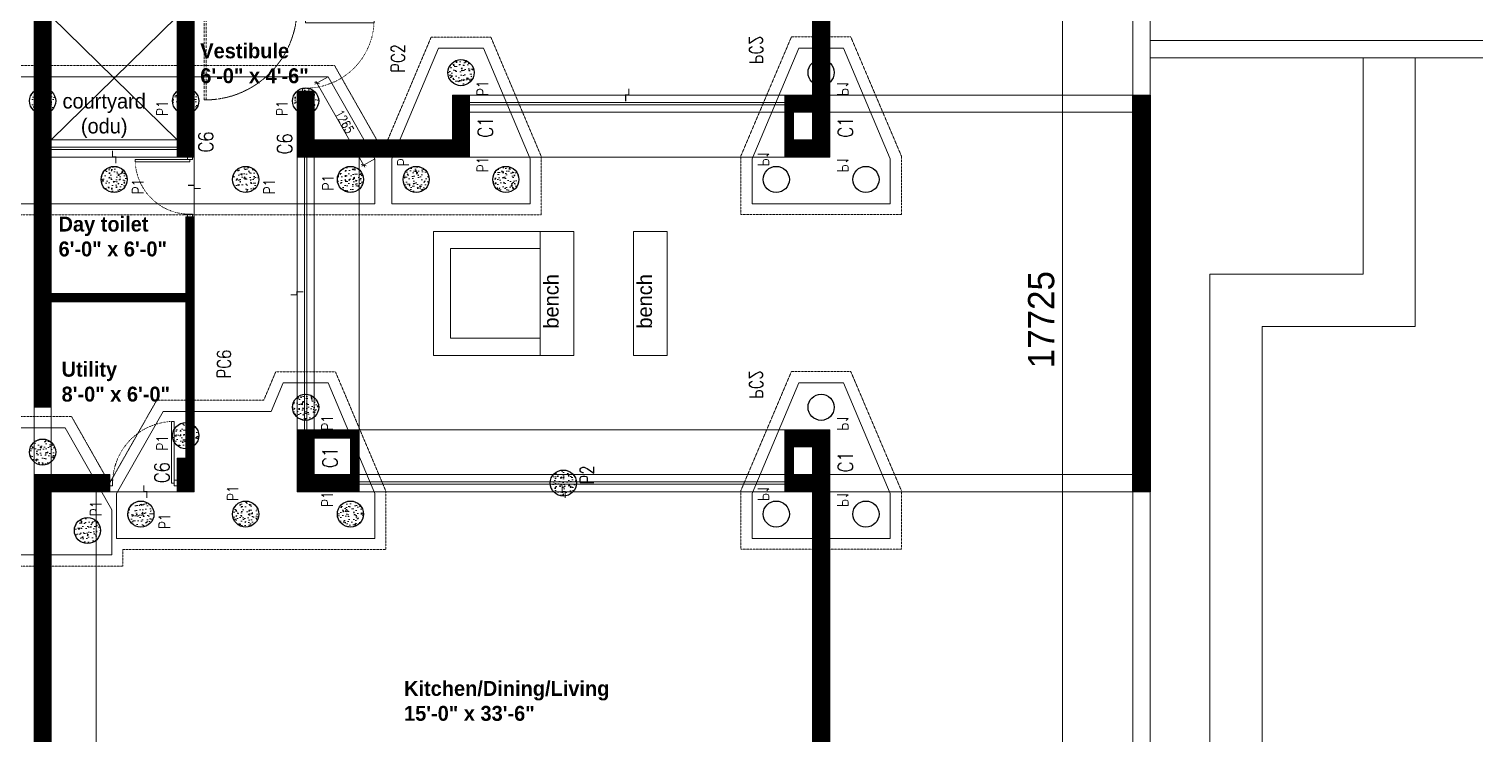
# Model space of a CAD drawing. Header units: metres. Extents: x 5205117 to 5948571, y 646915 to 1143748.
# Drawn here: x 5366432 to 5385789, y 844301 to 853740 of the extents above; entities that cross this region are included whole.
import ezdxf

# ---------------------------------------------------------------- set-up
doc = ezdxf.new("R2010")
doc.units = ezdxf.units.M
doc.header["$MEASUREMENT"] = 0
doc.header["$PDMODE"] = 35
doc.header["$PDSIZE"] = 10
for name, pattern in [('DASHED', [0.75, 0.5, -0.25]), ('DOT', [0.25, 0, -0.25]), ('DOT2', [0.125, 0, -0.125]), ('HIDDEN', [0.375, 0.25, -0.125])]:
    doc.linetypes.add(name, pattern=pattern)
doc.layers.get('0').update_dxf_attribs({"color": 1, "linetype": 'DASHED', "lineweight": 30})
for name, color, linetype, lineweight in [('A-Door', 3, 'Continuous', 15), ('A-Elevation 1', 4, 'Continuous', 13), ('A-Elevation 2', 163, 'Continuous', 9), ('A-Floor drop', 7, 'Continuous', 5), ('CAR', 251, 'Continuous', 0), ('plot 5', 7, 'Continuous', 30), ('road', 7, 'Continuous', 9), ('road ht', 8, 'Continuous', 5), ('S-C-0-UP TO F.F', 6, 'Continuous', 20), ('S-FOUND-EXCAVATION', 253, 'HIDDEN', 0), ('S-FOUND-FOOTING', 7, 'Continuous', 15), ('S-PILE', 96, 'Continuous', 30), ('S-TEXT', 7, 'Continuous', 0), ('S-TEXT COL.', 1, 'Continuous', 0), ('S-TEXT PILE', 7, 'Continuous', 0), ('WALL HATCH', 252, 'Continuous', 0)]:
    doc.layers.add(name, color=color, linetype=linetype, lineweight=lineweight)
doc.layers.add('A-GF', color=8, linetype='Continuous', lineweight=0, transparency=0.5)
doc.styles.add('C-ROOM', font='arial.ttf')
doc.styles.add('CENTURY GOTHIC', font='GOTHIC.TTF')
doc.styles.add('SETU 1', font='romans.shx', dxfattribs={"width": 0.8})
doc.styles.get("Standard").update_dxf_attribs({"font": 'GOTHIC.TTF'})
doc.dimstyles.new('A-DIM 100', dxfattribs={"dimscale": 100, "dimtxt": 2.5, "dimasz": 1.5, "dimexe": 1, "dimexo": 1, "dimgap": 0.5, "dimtad": 1, "dimdec": 0, "dimrnd": 5, "dimzin": 3, "dimdsep": 46, "dimtxsty": 'C-ROOM', "dimblk1": 'ARCHTICK', "dimblk2": 'ARCHTICK', "dimsah": 1, "dimcen": 1.5, "dimdle": 1, "dimclrd": 256, "dimclre": 256, "dimclrt": 256, "dimadec": 0, "dimazin": 0, "dimtfac": 0.6, "dimtdec": 0, "dimtofl": 0, "dimtmove": 1, "dimatfit": 3, "dimfxl": 1, "dimtolj": 1, "dimtzin": 0, "dimlwd": -1, "dimlwe": -1, "dimarcsym": 0})
doc.dimstyles.get("Standard").update_dxf_attribs({"dimtxt": 2, "dimasz": 1, "dimexe": 0, "dimexo": 0, "dimgap": 0.1, "dimtad": 1, "dimdsep": 46, "dimtxsty": 'Standard', "dimblk": 'OBLIQUE', "dimcen": 0.1, "dimclrd": 256, "dimclre": 256, "dimclrt": 256, "dimadec": 0, "dimazin": 0, "dimtfac": 1, "dimtofl": 0, "dimtmove": 1, "dimatfit": 2, "dimldrblk": 'OPEN90', "dimfxl": 1, "dimtolj": 1, "dimtzin": 0, "dimlwd": -1, "dimlwe": -1, "dimarcsym": 0})

# ---------------------------------------------------------------- blocks, each defined once
blk = doc.blocks.new('sg2')
at = {"layer": 'A-Elevation 1', "ltscale": 5}
blk.add_lwpolyline([(-1956845.727867466, -986688.873917317), (-1989245.727867435, -986688.873917317), (-1989245.727867435, -986918.8739173171), (-1971385.727867467, -986918.8739173171), (-1971385.727867466, -996568.8739173227), (-1970175.727867466, -996568.8739173245), (-1970175.727867467, -990468.8739177437), (-1962425.727867466, -990468.8739177437), (-1962425.727867466, -995358.8739173284), (-1968375.727867466, -995358.8739173246), (-1968375.727867466, -996568.8739173245), (-1961215.727867466, -996568.8739173302), (-1961215.727867466, -986918.8739173171), (-1956615.727867466, -986918.8739173171)], dxfattribs=at)
blk.add_lwpolyline([(-1970405.727867467, -990238.8739177437), (-1962195.727867467, -990238.8739177437), (-1962195.727867467, -995588.8739173282), (-1968145.727867466, -995588.8739173246), (-1968145.727867466, -996338.8739173247), (-1961445.727867466, -996338.8739173282), (-1961445.727867466, -986918.8739173171), (-1971155.727867467, -986918.8739173171), (-1971155.727867466, -996338.8739173225), (-1970405.727867466, -996338.8739173225)], close=True, dxfattribs=at)
at = {"layer": 'A-Elevation 2', "ltscale": 5, "flags": 128}
for points in [[(-1971385.727867466, -990468.8739177418), (-1974985.727867467, -990468.8739177418), (-1974985.727867467, -988418.873917317), (-1980885.727867467, -988418.873917317), (-1980885.727867467, -990468.8739177418), (-1989245.727867435, -990468.8739177437), (-1989245.727867435, -986918.8739173171)], [(-1971385.727867466, -989768.8739177436), (-1974285.727867467, -989768.8739177436), (-1974285.727867467, -987718.873917317), (-1981585.727867467, -987718.873917317), (-1981585.727867467, -989768.8739177436), (-1988545.727867435, -989768.8739177436), (-1988545.727867435, -986918.8739173171)]]:
    blk.add_lwpolyline(points, dxfattribs=at)
blk = doc.blocks.new('_Oblique')
at = {"color": 0, "linetype": 'ByBlock', "lineweight": -2}
blk.add_line((-0.5, -0.5), (0.5, 0.5), dxfattribs=at)
blk = doc.blocks.new('*D192')
at = {"layer": 'Defpoints', "color": 0, "ltscale": 5, "transparency": 16777216}
for p in [(5380267.246395763, 858710.5877386782), (5380267.246395773, 858710.5877386782), (5380267.246395763, 840985.5850750664)]:
    blk.add_point(p, dxfattribs=at)
at = {"layer": 'road ht', "linetype": 'DOT2', "ltscale": 5, "transparency": 16777216}
for p, q in [((5380267.246395763, 858710.5877386782), (5380267.246395773, 858710.5877386782)), ((5380267.246395763, 840985.5850750664), (5380267.246395773, 840985.5850750664))]:
    blk.add_line(p, q, dxfattribs=at)
at = {"layer": 'road ht', "color": 1, "ltscale": 5, "transparency": 16777216}
blk.add_line((5380267.246395773, 840985.5850750664), (5380267.246395773, 858710.5877386782), dxfattribs=at)
at = {"layer": 'road ht', "color": 1, "ltscale": 5, "transparency": 16777216, "xscale": 250, "yscale": 250, "zscale": 250}
for p, rotation in [((5380267.246395773, 858710.5877386782), 90), ((5380267.246395773, 840985.5850750664), 270)]:
    blk.add_blockref('_Oblique', p, dxfattribs=dict(at, rotation=rotation))
at = {"layer": 'road ht', "color": 1, "ltscale": 5, "transparency": 16777216, "insert": (5379983.442860761, 849848.0864068707), "char_height": 350, "attachment_point": 5, "rotation": 90}
blk.add_mtext('\\A1;17725', dxfattribs=at)
blk = doc.blocks.new('_Open90')
at = {"color": 0, "linetype": 'ByBlock', "lineweight": -2}
for p, q in [((0, 0), (-1, 0)), ((-0.5, 0.5), (0, 0)), ((0, 0), (-0.5, -0.5))]:
    blk.add_line(p, q, dxfattribs=at)
blk = doc.blocks.new('P2')
at = {"layer": 'S-PILE', "lineweight": 0}
h = blk.add_hatch(dxfattribs=at)
h.set_pattern_fill('AR-CONC', color=256, scale=20)
h.set_pattern_definition([(50, (0, 0), (143.4520365201507, -12.55042699651902), [15, -165]), (355, (0, 0), (-27.7502667226, 150.4384267400024), [12, -132]), (100.45144446, (11.9543362, -1.0458688), (115.7017693454224, 137.8879981937259), [12.74803839999999, -140.2284223999999]), (46.1842, (0, 40), (213.4482661343145, -33.10385615861531), [22.5, -247.5]), (96.63563549000003, (17.787349, 37.2413386), (186.9323891348456, 194.8237201549101), [19.1220684, -210.3427519999999]), (351.18416399, (0, 40), (186.9323890109546, 194.823720053998), [18, -198.0000002]), (21, (20, 30), (119.3814104236923, -80.52377813306776), [15, -165]), (326, (20, 30), (48.66306638431634, 145.0300090093706), [12, -132]), (71.45144474, (29.94845080000001, 23.2896852), (168.0444753459942, 64.50623056127077), [12.748038, -140.2284224]), (37.5, (0, 0), (2.431971063458133, 66.5787707662623), [0, -130.4, 0, -134, 0, -132.5]), (7.499999999999999, (0, 0), (52.61390748842972, 78.88234237647205), [0, -76.39999999999999, 0, -127.4, 0, -50.5]), (327.5, (-44.59999999999999, 0), (106.7644872344818, -4.510974346875951), [0, -50, 0, -156, 0, -207]), (317.5, (-64.6, 0), (116.6372338684772, 20.02099646646354), [0, -65, 0, -103.6, 0, -147])])
edge = h.paths.add_edge_path()
edge.add_arc((0, 0), 175, 0, 360)
at = {"layer": 'S-PILE'}
blk.add_circle((0, 0), 175, dxfattribs=at)
blk = doc.blocks.new('A$C7c08563d')
at = {"layer": 'S-FOUND-EXCAVATION'}
blk.add_lwpolyline([(396.4351890394464, 1194.642301967367), (1075.000013267621, -402.8902843333781), (1075.000013267621, -1185.494124603923), (-1074.999986732378, -1185.494124603923), (-1074.999986732378, -402.8902856479398), (-396.4351908704266, 1194.642301967367)], close=True, dxfattribs=at)
at = {"layer": 'S-FOUND-FOOTING', "color": 202}
blk.add_lwpolyline([(299.9999999976717, 1040), (925.0000132936984, -440.1363782761618), (925.0000132936984, -1040.136426571291), (-924.9999867063015, -1040.136426571291), (-924.9999867063015, -440.1363782761618), (-300.0000000018626, 1040), (299.9999999976717, 1040)], dxfattribs=at)
at = {"layer": 'S-PILE', "xscale": -1}
for p in [(-1.8626451e-09, 715), (-599.9999948553741, -715), (600.0000051446258, -714.9999999995343)]:
    blk.add_blockref('P2', p, dxfattribs=at)
at = {"layer": 'S-TEXT COL.', "color": 7, "style": 'SETU 1', "width": 0.8}
blk.add_text('PC2', height=180, rotation=90, dxfattribs=at).set_placement((959.1357152175005, 825.221897860467))
at = {"layer": 'S-TEXT PILE', "style": 'SETU 1', "width": 0.8}
for p in [(-213.8690030621092, 399.5815817179773), (848.247587381431, -541.0129828012231), (-213.8690030621092, -620.345614048816)]:
    blk.add_text('P1', height=150, rotation=90, dxfattribs=at).set_placement(p)
blk = doc.blocks.new('*D140')
at = {"layer": 'Defpoints', "color": 0, "transparency": 16777216}
for p in [(4261495.381248605, 947655.6223629648), (4262120.381243458, 946555.6223629651), (4261972.196218252, 946471.4263266094)]:
    blk.add_point(p, dxfattribs=at)
at = {"layer": 'S-TEXT', "color": 9, "transparency": 16777216}
for p, q in [((4261495.381248605, 947655.6223629648), (4261321.112526625, 947556.6060444732)), ((4262120.381243458, 946555.6223629651), (4261946.112521478, 946456.6060444731))]:
    blk.add_line(p, q, dxfattribs=at)
at = {"layer": 'S-TEXT', "transparency": 16777216}
blk.add_line((4261332.375941263, 947597.5100233835), (4261987.016500389, 946445.3426298351), dxfattribs=at)
at = {"layer": 'S-TEXT', "transparency": 16777216, "xscale": 50, "yscale": 50, "zscale": 50}
for p, rotation in [((4261347.196223399, 947571.4263266093), 119.6044505433595), ((4261972.196218252, 946471.4263266094), 299.6044505433595)]:
    blk.add_blockref('_Oblique', p, dxfattribs=dict(at, rotation=rotation))
at = {"layer": 'S-TEXT', "color": 0, "lineweight": 0, "transparency": 16777216, "insert": (4261716.210897169, 947053.5369379033), "char_height": 120, "attachment_point": 5, "rotation": 299.6044505433595, "style": 'SETU 1'}
blk.add_mtext('\\A1;1265', dxfattribs=at)
blk = doc.blocks.new('main door')
at = {"layer": 'A-GF', "ltscale": 100}
blk.add_lwpolyline([(-1857.999999999767, -20), (218, -20), (218, 20), (-1857.999999999767, 20)], close=True, dxfattribs=at)
at = {"layer": 'A-GF', "linetype": 'DASHED', "ltscale": 100}
blk.add_lwpolyline([(20, -1857.999999999767), (20, 218), (-20, 218), (-20, -1857.999999999767)], close=True, dxfattribs=at)
at = {"layer": 'A-GF', "ltscale": 100}
blk.add_circle((0, 0), 9, dxfattribs=at)
at = {"layer": 'A-GF', "linetype": 'DASHED', "ltscale": 100}
blk.add_arc((0, 0), 218.5154456783318, 3.936166112277915, 86.06383388961461, dxfattribs=at)
at = {"layer": 'A-GF', "linetype": 'DASHED'}
blk.add_arc((0, 2.91038e-11), 1858.107639508308, 180.6167230009314, 269.3832769974191, dxfattribs=at)
blk = doc.blocks.new('A$Cee6da9fb')
at = {"layer": 'A-Door', "ltscale": 10}
for p, q in [((-51.04166666665697, 1122.916666666395), (-102.0833333333139, 1122.916666666395)), ((-102.0833333333139, 1122.916666666395), (-102.0833333333139, 0)), ((-51.04166666665697, 0), (-51.04166666665697, 1122.916666666395)), ((-1224.99999999968, -51.04166666656965), (-1224.99999999968, 51.04166666662786)), ((-1224.99999999968, 51.04166666662786), (-1173.958333333023, 51.04166666662786)), ((-1173.958333333023, 51.04166666662786), (-1173.958333333023, -51.04166666656965)), ((-102.0833333333139, 0), (-51.04166666665697, 0)), ((0, 51.04166666662786), (-51.04166666665697, 51.04166666662786)), ((-51.04166666665697, 51.04166666662786), (-51.04166666665697, -51.04166666656965)), ((0, -51.04166666656965), (0, 51.04166666662786)), ((-1173.958333333023, -51.04166666656965), (-1224.99999999968, -51.04166666656965)), ((-51.04166666665697, -51.04166666656965), (0, -51.04166666656965))]:
    blk.add_line(p, q, dxfattribs=at)
at = {"layer": 'A-Door', "linetype": 'DOT', "ltscale": 2}
blk.add_ellipse((-51.04166666665697, 0), major_axis=(-794.0219897071947, 794.0219897071947), ratio=0.9999999999999923, start_param=-0.785398163397452, end_param=0.7853981633974523, dxfattribs=at)
blk = doc.blocks.new('drop')
at = {"layer": 'A-Floor drop', "ltscale": 3, "const_width": 0.01875}
blk.add_lwpolyline([(-0.1124999999983629, 0.0281249999995907), (0, 0.0281249999995907), (0, -0.0281249999995907), (0.1125000000010914, -0.0281249999995907)], dxfattribs=at)
blk = doc.blocks.new('ghgd')
at = {"layer": 'CAR', "ltscale": 10, "transparency": 33554559}
h = blk.add_hatch(dxfattribs=at)
h.set_pattern_fill('ANSI31', color=256, scale=100, angle=180)
h.set_pattern_definition([(225, (2960271.305681674, -188940.8567231777), (8.83883476483184, -8.838834764831851), [])])
h.paths.add_polyline_path([(5366730.711225001, 848675.5877385256), (5366730.711225001, 850085.5877386447), (5368530.711225002, 850085.5877386447), (5368530.711225002, 847995.5877385256), (5368415.711225955, 847995.5877385256), (5368415.711225955, 847545.5877385256), (5368645.711225001, 847545.5877385256), (5368645.711225001, 851225.5877386449), (5368530.711225002, 851225.5877386449), (5368530.711225002, 850200.5877386448), (5366730.711225001, 850200.5877386448), (5366730.711225001, 853905.5877385257), (5368415.711225955, 853905.5877385257), (5368415.711225955, 852025.5877385256), (5368645.711225001, 852025.5877385256), (5368645.711225001, 854135.5877385255), (5366500.711225954, 854135.5877385255), (5366500.711225954, 848675.5877385256)])
h.paths.add_polyline_path([(5366500.711225954, 842028.0877386449), (5366500.711225954, 847775.5877385256), (5367515.711225002, 847775.5877385256), (5367515.711225002, 847545.5877385256), (5366730.711225001, 847545.5877385256), (5366730.711225001, 842970.5877386448), (5367515.711225002, 842970.5877386448), (5367515.711225002, 842740.5877385256), (5366730.711225001, 842740.5877385256), (5366730.711225001, 841215.5877386448), (5368415.711225955, 841215.5877386448), (5368415.711225955, 842970.5877386448), (5368645.711225001, 842970.5877386448), (5368645.711225001, 840985.5877385256), (5366500.711225954, 840985.5877385256), (5366500.711225954, 841928.0877385256), (5366600.711225, 841928.0877385256), (5366600.711225, 842028.0877386449)])
h.paths.add_polyline_path([(5376665.711225955, 852625.5877385256), (5376920.711225955, 852625.5877385256), (5376920.711225955, 852255.5877385256), (5376665.711225955, 852255.5877385256)], flags=16)
h.paths.add_polyline_path([(5376920.711225955, 852855.5877386448), (5376920.711225955, 856505.5877385256), (5376550.711225, 856505.5877385256), (5376550.711225, 858710.5877386449), (5377150.708561389, 858709.8687417624), (5377150.711225001, 852025.5877385256), (5376550.711225, 852025.5877385256), (5376550.711225, 852855.5877386448)])
h.paths.add_polyline_path([(5376920.711225955, 856735.5877385256), (5376665.711225955, 856735.5877385256), (5376665.711225955, 858480.5877386449), (5376920.711225955, 858480.5877386449)], flags=16)
h.paths.add_polyline_path([(5370250.711225954, 854020.5877385256), (5370250.711225954, 860420.5877385256), (5372100.711225001, 860420.5877385256), (5372100.711225001, 853905.5877385257), (5372330.711225955, 853905.5877385257), (5372330.711225955, 860650.5877385256), (5370020.711225001, 860650.5877385256), (5370020.711225001, 853905.5877385257), (5371300.711225001, 853905.5877385257), (5371300.711225001, 854020.5877385256)])
h.paths.add_polyline_path([(5370020.711225001, 852905.5877385257), (5370250.711225954, 852905.5877385257), (5370250.711225954, 852255.5877385256), (5372100.711225001, 852255.5877385256), (5372100.711225001, 852855.5877386448), (5372330.711225955, 852855.5877386448), (5372330.711225955, 852025.5877385256), (5370020.711225001, 852025.5877385256)])
h.paths.add_polyline_path([(5370735.711225001, 848260.5877385257), (5370735.711225001, 847775.5877385256), (5370250.711225954, 847775.5877385256), (5370250.711225954, 848260.5877385257)], flags=16)
h.paths.add_polyline_path([(5370850.711225001, 848375.5877385256), (5370850.711225001, 847545.5877385256), (5370020.711225001, 847545.5877385256), (5370020.711225001, 848375.5877385256)])
h.paths.add_polyline_path([(5366730.711225001, 856250.5877385255), (5368415.711225955, 856250.5877385255), (5368415.711225955, 856505.5877385256), (5366730.711225001, 856505.5877385256)], flags=16)
h.paths.add_polyline_path([(5366500.711225954, 856135.5877385256), (5368645.711225001, 856135.5877385256), (5368645.711225001, 856735.5877385256), (5366500.711225954, 856735.5877385256)])
h.paths.add_polyline_path([(5376920.711225955, 847775.5877385256), (5376665.711225955, 847775.5877385256), (5376665.711225955, 848145.5877385256), (5376920.711225955, 848145.5877385256)], flags=16)
h.paths.add_polyline_path([(5376665.711225955, 841215.5877386448), (5376665.711225955, 842740.5877385256), (5376920.711225955, 842740.5877385256), (5376920.711225955, 841215.5877386448)], flags=16)
h.paths.add_polyline_path([(5376550.711225, 840985.5877385256), (5376550.711225, 842970.5877386448), (5376920.711225955, 842970.5877386448), (5376920.711225955, 847545.5877385256), (5376550.711225, 847545.5877385256), (5376550.711225, 848375.5877385256), (5377150.711225001, 848375.5877385256), (5377150.711225001, 840985.5877385256)])
at = {"layer": 'CAR', "ltscale": 5, "transparency": 33554559}
for p, q in [((5366730.711225001, 852255.5877385256), (5368415.711225955, 853905.5877385257)), ((5368415.711225955, 852255.5877385256), (5366730.711225001, 853905.5877385257)), ((5372330.711225955, 852855.5877386448), (5376550.711225, 852855.5877386448)), ((5372330.711225955, 852755.5877385257), (5376550.711225, 852755.5877385257)), ((5372330.711225955, 852725.5877386449), (5376550.711225, 852725.5877386449)), ((5372330.711225955, 852625.5877385256), (5376550.711225, 852625.5877385256)), ((5366730.711225001, 852255.5877385256), (5368415.711225955, 852255.5877385256)), ((5366730.711225001, 852155.5877385257), (5368415.711225955, 852155.5877385257)), ((5366730.711225001, 852125.5877385256), (5368415.711225955, 852125.5877385256)), ((5366730.711225001, 852025.5877385256), (5368415.711225955, 852025.5877385256)), ((5368645.711225001, 851225.5877386449), (5368645.711225001, 852025.5877385256)), ((5370020.711225001, 848375.5877385256), (5370020.711225001, 852025.5877385256)), ((5370120.711225955, 848375.5877385256), (5370120.711225955, 852025.5877385256)), ((5370150.711225001, 848375.5877385256), (5370150.711225001, 852025.5877385256)), ((5370250.711225954, 848375.5877385256), (5370250.711225954, 852025.5877385256)), ((5370850.711225001, 848375.5877385256), (5370850.711225001, 852025.5877385256)), ((5372330.711225955, 852025.5877385256), (5376550.711225, 852025.5877385256)), ((5366500.711225954, 848675.5877385256), (5366500.711225954, 847775.5877385256)), ((5366730.711225001, 848675.5877385256), (5366730.711225001, 847775.5877385256)), ((5370850.711225001, 848375.5877385256), (5376550.711225, 848375.5877385256)), ((5370850.711225001, 847775.5877385256), (5376550.711225, 847775.5877385256)), ((5370850.711225001, 847675.5877385256), (5376550.711225, 847675.5877385256)), ((5370850.711225001, 847645.5877385255), (5376550.711225, 847645.5877385255)), ((5367330.711225955, 842970.5877386448), (5367330.711225955, 847545.5897057173)), ((5367515.711225002, 847545.5877385256), (5368415.711225955, 847545.5877385256)), ((5370850.711225001, 847545.5877385256), (5376550.711225, 847545.5877385256))]:
    blk.add_line(p, q, dxfattribs=at)
at = {"layer": 'CAR', "ltscale": 0.01, "transparency": 33554559}
for p, q in [((5377150.711225001, 852625.5877385256), (5381208.955687705, 852625.5877385588)), ((5377150.711225001, 847775.5877385256), (5381208.955687705, 847775.5877385588)), ((5377150.711225001, 847545.5877385256), (5381208.955687705, 847545.587738559))]:
    blk.add_line(p, q, dxfattribs=at)
at = {"layer": 'CAR', "ltscale": 200, "transparency": 33554559}
for p, q in [((5370850.711225001, 848375.5877385256), (5370850.711225001, 852025.5877385256)), ((5372330.711225955, 852025.5877385256), (5376550.711225, 852025.5877385256)), ((5370850.711225001, 848375.5877385256), (5376550.711225, 848375.5877385256))]:
    blk.add_line(p, q, dxfattribs=at)
at = {"layer": 'CAR', "transparency": 33554559}
for points in [[(5376920.711225955, 852855.5877386448), (5376920.711225955, 856505.5877385256), (5376550.711225, 856505.5877385256), (5376550.711225, 858710.5877386449), (5377150.708561389, 858709.8687417624), (5377150.711225001, 852025.5877385256), (5376550.711225, 852025.5877385256), (5376550.711225, 852855.5877386448)], [(5366730.711225001, 848675.5877385256), (5366730.711225001, 850085.5877386447), (5368530.711225002, 850085.5877386447), (5368530.711225002, 847995.5877385256), (5368415.711225955, 847995.5877385256), (5368415.711225955, 847545.5877385256), (5368645.711225001, 847545.5877385256), (5368645.711225001, 851225.5877386449), (5368530.711225002, 851225.5877386449), (5368530.711225002, 850200.5877386448), (5366730.711225001, 850200.5877386448), (5366730.711225001, 853905.5877385257), (5368415.711225955, 853905.5877385257), (5368415.711225955, 852025.5877385256), (5368645.711225001, 852025.5877385256), (5368645.711225001, 854135.5877385255), (5366500.711225954, 854135.5877385255), (5366500.711225954, 848675.5877385256)], [(5370020.711225001, 852905.5877385257), (5370250.711225954, 852905.5877385257), (5370250.711225954, 852255.5877385256), (5372100.711225001, 852255.5877385256), (5372100.711225001, 852855.5877386448), (5372330.711225955, 852855.5877386448), (5372330.711225955, 852025.5877385256), (5370020.711225001, 852025.5877385256)], [(5376665.711225955, 852625.5877385256), (5376920.711225955, 852625.5877385256), (5376920.711225955, 852255.5877385256), (5376665.711225955, 852255.5877385256)], [(5370850.711225001, 848375.5877385256), (5370850.711225001, 847545.5877385256), (5370020.711225001, 847545.5877385256), (5370020.711225001, 848375.5877385256)], [(5370735.711225001, 848260.5877385257), (5370735.711225001, 847775.5877385256), (5370250.711225954, 847775.5877385256), (5370250.711225954, 848260.5877385257)], [(5376550.711225, 840985.5877385256), (5376550.711225, 842970.5877386448), (5376920.711225955, 842970.5877386448), (5376920.711225955, 847545.5877385256), (5376550.711225, 847545.5877385256), (5376550.711225, 848375.5877385256), (5377150.711225001, 848375.5877385256), (5377150.711225001, 840985.5877385256), (5376550.711225, 840985.5877385256)], [(5376920.711225955, 847775.5877385256), (5376665.711225955, 847775.5877385256), (5376665.711225955, 848145.5877385256), (5376920.711225955, 848145.5877385256)], [(5366500.711225954, 842028.0877386449), (5366500.711225954, 847775.5877385256), (5367515.711225002, 847775.5877385256), (5367515.711225002, 847545.5877385256), (5366730.711225001, 847545.5877385256), (5366730.711225001, 842970.5877386448), (5367515.711225002, 842970.5877386448), (5367515.711225002, 842740.5877385256), (5366730.711225001, 842740.5877385256), (5366730.711225001, 841215.5877386448), (5368415.711225955, 841215.5877386448), (5368415.711225955, 842970.5877386448), (5368645.711225001, 842970.5877386448), (5368645.711225001, 840985.5877385256), (5366500.711225954, 840985.5877385256), (5366500.711225954, 841928.0877385256), (5366600.711225, 841928.0877385256), (5366600.711225, 842028.0877386449)]]:
    blk.add_lwpolyline(points, close=True, dxfattribs=at)
at = {"layer": 'CAR', "ltscale": 0.01, "transparency": 33554559}
blk.add_lwpolyline([(5377150.711225001, 852855.5877386448), (5381208.955687705, 852855.5877386782)], dxfattribs=at)
at = {"layer": 'CAR', "ltscale": 5, "transparency": 33554559}
blk.add_lwpolyline([(5373275.711225001, 849370.5877385258), (5371845.711225001, 849370.5877385258), (5371845.711225001, 851030.5877385256), (5373275.711225001, 851030.5877385256)], dxfattribs=at)
for points in [[(5373275.711225001, 849370.5877385258), (5373275.711225001, 851030.5877385256), (5373725.711225001, 851030.5877385256), (5373725.711225001, 849370.5877385258)], [(5374525.711225, 849370.5877385258), (5374525.711225, 851030.5877385256), (5374975.711225001, 851030.5877385256), (5374975.711225001, 849370.5877385258)], [(5372075.711225001, 849600.5877386449), (5372075.711225001, 850800.5877385256), (5373275.711225001, 850800.5877385256), (5373275.711225001, 849600.5877386449)]]:
    blk.add_lwpolyline(points, close=True, dxfattribs=at)
at = {"layer": 'CAR', "transparency": 33554559, "xscale": -0.6623294855449126, "yscale": 0.6623294855449126, "zscale": 0.6623294855449126}
blk.add_blockref('main door', (5368790.099052874, 854020.5877385256), dxfattribs=at)
at = {"layer": 'CAR', "ltscale": 5, "transparency": 33554559}
for p, xscale, yscale, zscale, rotation in [((5370135.711225001, 853905.5877385257), -0.8163265306124651, 0.8163265306124651, 0.8163265306124651, 270), ((5368588.211225, 852025.5877385256), 0.6530612244899325, 0.6530612244899325, 0.6530612244899325, 90)]:
    blk.add_blockref('A$Cee6da9fb', p, dxfattribs=dict(at, xscale=xscale, yscale=yscale, zscale=zscale, rotation=rotation))
at = {"layer": 'CAR', "ltscale": 6, "transparency": 33554559}
for p, xscale, yscale, zscale, rotation in [((5374440.711225002, 852855.5877386448), 750, 750, 750, 270), ((5367573.211225001, 852025.5877385256), -750, 750, 750, 270), ((5370020.711225001, 850200.5877386448), -750.0000000000158, 750.0000000000158, 750.0000000000158, 180), ((5367990.711225001, 847545.5877385256), -750, 750, 750, 270), ((5373589.711225001, 847545.5877385256), -750, 750, 750, 270)]:
    blk.add_blockref('drop', p, dxfattribs=dict(at, xscale=xscale, yscale=yscale, zscale=zscale, rotation=rotation))
at = {"layer": 'CAR', "ltscale": 6, "transparency": 33554559, "xscale": 750, "yscale": 750, "zscale": 750}
blk.add_blockref('drop', (5368645.711225001, 851625.5877385257), dxfattribs=at)
at = {"layer": 'CAR', "ltscale": 5, "transparency": 33554559, "xscale": 0.7346938775512055, "yscale": 0.7346938775512055, "zscale": 0.7346938775512055}
blk.add_blockref('A$Cee6da9fb', (5368415.711225955, 847660.5877385257), dxfattribs=at)
at = {"layer": 'CAR', "transparency": 33554559, "attachment_point": 5, "style": 'CENTURY GOTHIC'}
for s, insert, char_height, width in [('\\pxql;{\\fCentury Gothic|b1|i0|c0|p34;Vestibule\\P6\'-0" x 4\'-6"}', (5371241.095166651, 853278.8899502872), 200, 5030.203356218762), ('{\\H0.91667x;courtyard\\P(odu)}', (5367439.998892275, 852578.0356758948), 218.3406113537118, 241.1239689742731), ('\\pxql;{\\fCentury Gothic|b1|i0|c0|p34;Day toilet\\P6\'-0" x 6\'-0"}', (5369343.877413241, 850960.0488566275), 200, 5030.203356218762), ('\\pxql;{\\fCentury Gothic|b1|i0|c0|p34;Utility\\P8\'-0" x 6\'-0" }', (5369384.746712175, 849016.8101316807), 200, 5030.203356218762), ('\\pxql;{\\fCentury Gothic|b1|i0|c0|p34;Kitchen/Dining/Living\\P15\'-0" x 33\'-6"}', (5373968.50224193, 844743.269500425), 200, 5030.203356218762)]:
    blk.add_mtext(s, dxfattribs=dict(at, insert=insert, char_height=char_height, width=width))
at = {"layer": 'CAR', "transparency": 33554559, "char_height": 218.3406113537118, "width": 241.1239689742731, "attachment_point": 5, "rotation": 90.00000000000003, "style": 'CENTURY GOTHIC'}
for insert in [(5373423.359070269, 850093.4586202021), (5374673.359070269, 850093.4586202021)]:
    blk.add_mtext('{\\fCentury Gothic|b0|i0|c0|p34;\\H0.91667x;bench}', dxfattribs=dict(at, insert=insert))
blk = doc.blocks.new('fdgdg')
at = {"layer": 'S-C-0-UP TO F.F'}
h = blk.add_hatch(color=251, dxfattribs=at)
h.dxf.hatch_style = 1
h.paths.add_polyline_path([(4263160.381237108, 946580.6223521346), (4263390.381237108, 946580.6223521346), (4263390.381237108, 947410.6223521344), (4263160.381237108, 947410.6223521344)])
h = blk.add_hatch(color=251, dxfattribs=at)
h.dxf.hatch_style = 1
h.paths.add_polyline_path([(4267980.381237108, 946580.6222605818), (4268210.381237108, 946580.6222605818), (4268210.381237108, 947410.6222605817), (4267980.381237108, 947410.6222605817)])
h = blk.add_hatch(color=251, dxfattribs=at)
h.dxf.hatch_style = 1
h.paths.add_polyline_path([(4257790.381237108, 947030.6223368756), (4257560.381237108, 947030.6223368756), (4257560.381237108, 946580.6223521346), (4257790.381237108, 946580.6223521346)])
h = blk.add_hatch(color=251, dxfattribs=at)
h.dxf.hatch_style = 1
h.paths.add_polyline_path([(4259705.381237108, 947030.6223368756), (4259475.381237108, 947030.6223368756), (4259475.381237108, 946580.6223521346), (4259705.381237108, 946580.6223521346)])
h = blk.add_hatch(color=251, dxfattribs=at)
h.dxf.hatch_style = 1
h.paths.add_polyline_path([(4261310.381237108, 947030.6223521346), (4261080.381237108, 947030.6223521346), (4261080.381237108, 946580.6223521346), (4261310.381237108, 946580.6223521346)])
h = blk.add_hatch(color=251, dxfattribs=at)
h.dxf.hatch_style = 1
h.paths.add_polyline_path([(4261080.381237108, 942100.6223521343), (4261310.381237108, 942100.6223521343), (4261310.381237108, 942930.6223521346), (4261080.381237108, 942930.6223521346)])
h = blk.add_hatch(color=251, dxfattribs=at)
h.dxf.hatch_style = 1
h.paths.add_polyline_path([(4267980.381237108, 942100.6223521343), (4268210.381237108, 942100.6223521343), (4268210.381237108, 942930.6223521346), (4267980.381237108, 942930.6223521346)])
h = blk.add_hatch(color=251, dxfattribs=at)
h.dxf.hatch_style = 1
h.paths.add_polyline_path([(4259705.381237108, 942550.6223368756), (4259475.381237108, 942550.6223368756), (4259475.381237108, 942100.6223521343), (4259705.381237108, 942100.6223521343)])
h = blk.add_hatch(color=251, dxfattribs=at)
h.dxf.hatch_style = 1
h.paths.add_polyline_path([(4257790.381237108, 942330.6223368758), (4257560.381237108, 942330.6223368758), (4257560.381237108, 941880.6223521346), (4257790.381237108, 941880.6223521346)])
blk.add_line((4262120.381243458, 945955.6223629649), (4262120.381243458, 946555.6223629649))
at = {"layer": 'S-C-0-UP TO F.F', "color": 5}
for points in [[(4263390.381237108, 946580.6223521346), (4263160.381237108, 946580.6223521346), (4263160.381237108, 947410.6223521344), (4263390.381237108, 947410.6223521344)], [(4268210.381237108, 946580.6222605818), (4267980.381237108, 946580.6222605818), (4267980.381237108, 947410.6222605817), (4268210.381237108, 947410.6222605817)], [(4257560.381237108, 947030.6223368756), (4257790.381237108, 947030.6223368756), (4257790.381237108, 946580.6223521346), (4257560.381237108, 946580.6223521346)], [(4259475.381237108, 947030.6223368756), (4259705.381237108, 947030.6223368756), (4259705.381237108, 946580.6223521346), (4259475.381237108, 946580.6223521346)], [(4261080.381237108, 947030.6223521346), (4261310.381237108, 947030.6223521346), (4261310.381237108, 946580.6223521346), (4261080.381237108, 946580.6223521346)], [(4261310.381237108, 942100.6223521343), (4261080.381237108, 942100.6223521343), (4261080.381237108, 942930.6223521346), (4261310.381237108, 942930.6223521346)], [(4268210.381237108, 942100.6223521343), (4267980.381237108, 942100.6223521343), (4267980.381237108, 942930.6223521346), (4268210.381237108, 942930.6223521346)], [(4259475.381235619, 942550.622388768), (4259705.381235619, 942550.622388768), (4259705.381237108, 942100.6223521343), (4259475.381237108, 942100.6223521343)], [(4257560.381237108, 942330.6223368758), (4257790.381237108, 942330.6223368758), (4257790.381237108, 941880.6223521346), (4257560.381237108, 941880.6223521346)]]:
    blk.add_lwpolyline(points, close=True, dxfattribs=at)
at = {"layer": 'S-FOUND-EXCAVATION'}
blk.add_lwpolyline([(4264350.381225131, 945805.6223629649), (4264350.381225131, 946585.9934830525), (4263674.866921207, 948185.7587895365), (4262875.895557293, 948185.7587895365), (4262232.469367901, 946661.9852065044), (4261582.675534354, 947805.6223629648), (4257288.0869682, 947805.6223629648), (4256600.381243457, 946595.26030578), (4256600.381243457, 945805.6223629649)], close=True, dxfattribs=at)
for points in [[(4258750.381233992, 941325.4859624823), (4262270.381223815, 941325.4859624823), (4262270.381223815, 942105.8570641102), (4261594.866919891, 943705.6223705942), (4260795.895555975, 943705.6223705942), (4260635.437352808, 943325.6223407584), (4259203.08161989, 943325.6223407584), (4258570.388969141, 942211.945291168)], [(4258570.388969141, 942211.945291168), (4258062.680877837, 943105.6222962096), (4257288.081618574, 943105.6222962096), (4256600.381233992, 941895.1196384085), (4256600.381233992, 941105.4859179333), (4258750.381233992, 941105.4859179333), (4258750.381233992, 941325.4859624823)]]:
    blk.add_lwpolyline(points, dxfattribs=at)
at = {"layer": 'S-FOUND-FOOTING', "color": 202}
blk.add_lwpolyline([(4262975.381238427, 948035.7587895367), (4262350.381225131, 946555.6224112595), (4262350.381225131, 945955.6223629649), (4264200.381225132, 945955.6223629649), (4264200.381225132, 946555.6224112595), (4263575.381238427, 948035.7587895367), (4262975.381238427, 948035.7587895367)], dxfattribs=at)
at = {"layer": 'S-FOUND-FOOTING', "color": 4}
blk.add_lwpolyline([(4256750.381243458, 946555.6223629649), (4256750.381243458, 945955.6223629649), (4262120.381243458, 945955.6223629649), (4262120.381243458, 946555.6223629649), (4261495.381248605, 947655.6223629648), (4257375.38125294, 947655.6223629648), (4256750.381243469, 946555.6223629843)], dxfattribs=at)
at = {"layer": 'S-FOUND-FOOTING', "color": 6}
blk.add_lwpolyline([(4260734.923033944, 943175.6223407584), (4259290.381248605, 943175.6223407584), (4258665.381235308, 942075.4860107776), (4258665.381235308, 941475.4859624823), (4262120.381223814, 941475.4859624823), (4262120.381223814, 942075.485992318), (4261495.38123711, 943555.6223705942), (4260895.381237109, 943555.6223705942)], close=True, dxfattribs=at)
at = {"layer": 'S-FOUND-FOOTING', "color": 3}
blk.add_lwpolyline([(4258600.381233992, 941255.4859179333), (4258600.381233992, 941855.485966229), (4257975.381247288, 942955.6222962096), (4257375.381247288, 942955.6222962096), (4256750.381233992, 941855.485966229), (4256750.381233992, 941255.4859179333), (4258600.381233992, 941255.4859179333)], dxfattribs=at)
at = {"xscale": -1}
for p in [(4268095.381237109, 946995.6222605818), (4268095.381237109, 942515.6223521344)]:
    blk.add_blockref('A$C7c08563d', p, dxfattribs=at)
at = {"layer": 'S-PILE'}
for p in [(4263275.381238427, 947710.622389054), (4257675.381248605, 947330.6223629649), (4259590.381248604, 947330.6223629649), (4261195.381248604, 947330.6223705943), (4258632.881238425, 946280.6223629648), (4260392.881238425, 946280.6223705943), (4261795.381243458, 946280.6223705943), (4262675.38123328, 946280.6223890549), (4263875.381233281, 946280.622389054), (4261195.38123711, 943230.6223705941), (4259590.381248604, 942850.622389054), (4257675.381247288, 942630.622344505), (4264645.381235201, 942215.6223703075), (4258990.381243458, 941800.6223890539), (4260392.881236736, 941800.6223705942), (4261795.381231963, 941800.6223705942), (4258275.381242141, 941580.6223445041)]:
    blk.add_blockref('P2', p, dxfattribs=at)
at = {"layer": 'S-TEXT COL.', "color": 7, "style": 'SETU 1', "width": 0.8}
for s, p in [('PC2', (4262522.331514032, 947710.238489882)), ('PC6', (4260193.687500374, 943617.4482276273))]:
    blk.add_text(s, height=180, rotation=90, dxfattribs=at).set_placement(p)
at = {"layer": 'S-TEXT COL.', "color": 1, "true_color": 0xe61414, "style": 'SETU 1', "width": 0.8}
for s, p in [('C1', (4263701.372353936, 946839.5944052945, 5.29378795e-08)), ('C1', (4268521.372355426, 946839.594277109, 5.29378795e-08)), ('C6', (4259959.694176066, 946641.0399265337)), ('C6', (4261015.194943284, 946615.8696470791)), ('C6', (4259372.401553847, 942214.0347703454)), ('C1', (4261621.372353936, 942417.0944052944, 5.29378795e-08)), ('C1', (4268521.372355426, 942359.5943686619, 5.29378795e-08))]:
    blk.add_text(s, height=200, rotation=90, dxfattribs=at).set_placement(p)
at = {"layer": 'S-TEXT PILE', "style": 'SETU 1', "width": 0.8}
for s, height, p in [('P1', 150, (4263639.250241487, 947395.2039707723)), ('P1', 150, (4259349.341416778, 947128.6494645635)), ('P1', 150, (4260954.341416779, 947128.6494721927)), ('P1', 150, (4262577.133651043, 946454.6094062525)), ('P1', 150, (4263639.250241487, 946375.2767750053)), ('P1', 150, (4259023.921070251, 946078.6494645635)), ('P1', 150, (4260783.921070251, 946078.6494721927)), ('P1', 150, (4261569.604928446, 946131.8459437034)), ('P1', 150, (4261559.25024017, 942915.2039523115)), ('P1', 150, (4259349.341416778, 942648.6494906518)), ('P2', 180, (4265051.876268794, 942199.1724825064)), ('P1', 150, (4260294.633654499, 941974.6093877936)), ('P1', 150, (4258463.081482338, 941770.8468567533)), ('P1', 150, (4261559.25024017, 941895.2767565455)), ('P1', 150, (4259381.421075284, 941598.6494906517))]:
    blk.add_text(s, height=height, rotation=90, dxfattribs=at).set_placement(p)
at = {"layer": 'S-TEXT', "lineweight": 0}
dim = blk.add_aligned_dim(p1=(4261495.381248605, 947655.6223629648), p2=(4262120.381243458, 946555.6223629649), distance=-170.43407591565432, dimstyle='A-DIM 100', override={"dimtxt": 1.199999999999999, "dimasz": 0.5, "dimexe": 0.3, "dimexo": 0, "dimgap": 0.05, "dimtxsty": 'SETU 1', "dimblk1": 'Oblique', "dimblk2": 'Oblique', "dimdle": 0.3, "dimclre": 9, "dimclrt": 0}, dxfattribs=at)
dim.commit()
dim.dimension.update_dxf_attribs({"geometry": '*D140', "text_midpoint": (4261716.210897169, 947053.5369379033)})

msp = doc.modelspace()

# ---------------------------------------------------------------- hatches: boundary and pattern name
at = {"layer": 'WALL HATCH', "ltscale": 10}
h = msp.add_hatch(dxfattribs=at)
h.set_pattern_fill('ANSI31', color=256, scale=100, angle=180)
h.set_pattern_definition([(225, (834390.9987068288, 8.00000000023283), (8.838834764831839, -8.83883476483185), [])])
h.paths.add_polyline_path([(5381208.955687705, 852855.5877386782), (5381438.955687705, 852855.5877386782), (5381438.955687705, 847545.5877386782), (5381208.955687705, 847545.5877386782)])

# ---------------------------------------------------------------- linework, layer by layer
at = {"layer": 'plot 5'}
msp.add_lwpolyline([(5381208.955687705, 852855.5877386782), (5381438.955687705, 852855.5877386782), (5381438.955687705, 847545.5877386782), (5381208.955687705, 847545.5877386782)], close=True, dxfattribs=at)
at = {"layer": 'road', "ltscale": 0.5}
msp.add_line((5381438.955687491, 828625.266908868), (5381438.955687491, 868125.266908868), dxfattribs=at)

# ---------------------------------------------------------------- block references
at = {"layer": 'A-Elevation 1', "rotation": 90}
msp.add_blockref('sg2', (4394520.081770386, 2824740.994776829), dxfattribs=at)
at = {"layer": 'road ht', "transparency": 33554559}
msp.add_blockref('ghgd', (0, 0), dxfattribs=at)
at = {"layer": 'road ht'}
msp.add_blockref('fdgdg', (1108940.329987893, -94555.03461360885), dxfattribs=at)

# ---------------------------------------------------------------- dimensions: what is measured, and where the dimension line sits
at = {"layer": 'road ht', "ltscale": 5}
dim = msp.add_linear_dim(base=(5380267.246395773, 858710.5877386782), p1=(5380267.246395761, 840985.5850750658), p2=(5380267.246395761, 858710.5877386777), angle=90, dimstyle='Standard', override={"dimtxt": 350, "dimasz": 250, "dimgap": 100, "dimdec": 0, "dimclrd": 1, "dimclrt": 1, "dimtdec": 0, "dimfxl": 0.1}, dxfattribs=at)
dim.commit()
dim.dimension.update_dxf_attribs({"geometry": '*D192', "text_midpoint": (5379983.442860761, 849848.0864068707)})

doc.saveas('drawing.dxf')
